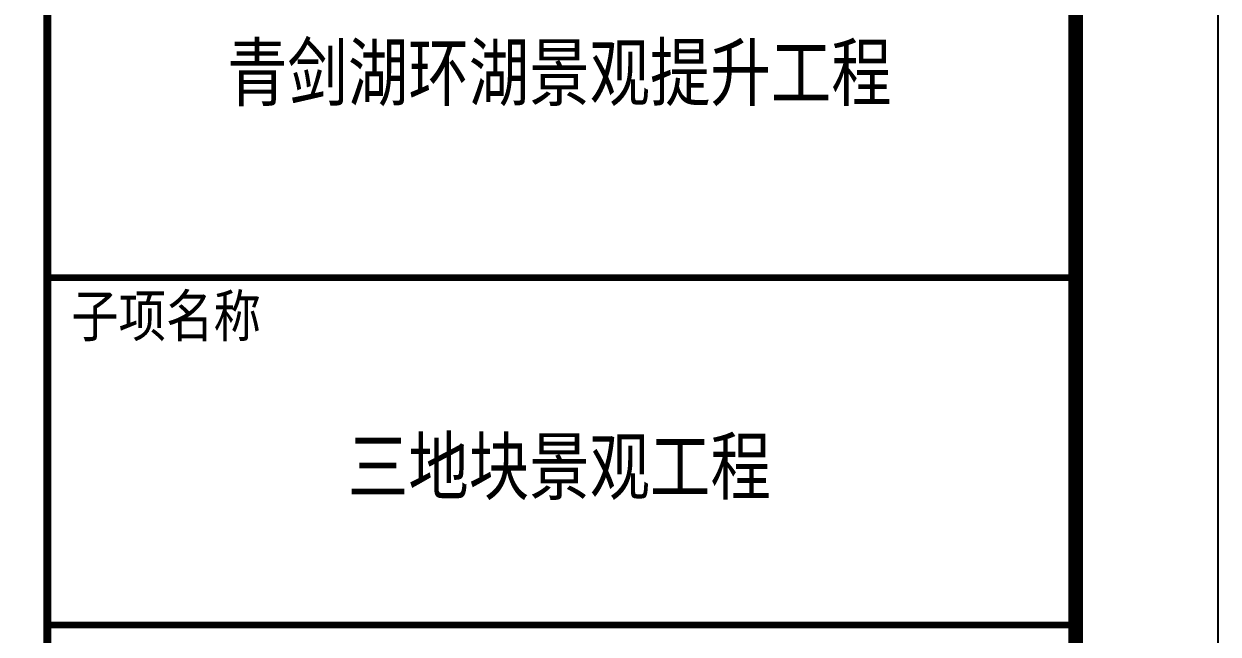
# Model space of a CAD drawing. Extents: x 216 to 1057, y -885 to -291.
# Drawn here: x 981 to 1056.5, y -810.1 to -771.5 of the extents above; entities that cross this region are included whole.
import ezdxf
from ezdxf.enums import TextEntityAlignment as Align

# ---------------------------------------------------------------- set-up
doc = ezdxf.new("R2010")
doc.units = 0
doc.header["$LTSCALE"] = 1000
doc.header["$MEASUREMENT"] = 0
doc.layers.add('1', color=135, linetype='CONTINUOUS')
doc.layers.add('2', color=235, linetype='CONTINUOUS')
doc.styles.add('HZ-1', font='isocp.shx', dxfattribs={"bigfont": 'hztxt.shx'})
doc.styles.add('黑体', font='simhei.ttf', dxfattribs={"width": 0.8})

msp = doc.modelspace()

# ---------------------------------------------------------------- linework, layer by layer
at = {"layer": '1', "color": 135, "const_width": 0.421}
for points in [[(1047.501, -787.558), (982.501, -787.558)], [(1047.501, -809.52), (982.501, -809.52)]]:
    msp.add_lwpolyline(points, dxfattribs=at)
at = {"layer": '2', "color": 235}
msp.add_lwpolyline([(216.501, -884.997), (1056.501, -884.997), (1056.501, -290.997), (216.501, -290.997)], close=True, dxfattribs=at)
at = {"layer": '2', "color": 235, "const_width": 0.925}
msp.add_lwpolyline([(238.501, -875.79), (1047.501, -875.79), (1047.501, -300.79), (238.501, -300.79)], close=True, dxfattribs=at)
at = {"layer": '2', "const_width": 0.5}
msp.add_lwpolyline([(982.501, -300.79), (982.501, -875.79)], dxfattribs=at)

# ---------------------------------------------------------------- texts
at = {"layer": '1', "color": 135, "style": '黑体', "width": 0.8}
for s, p in [('青剑湖环湖景观提升工程', (1014.861, -774.506, -5979.141)), ('三地块景观工程', (1014.861, -799.43, -5979.141))]:
    msp.add_text(s, height=3.5, dxfattribs=at).set_placement(p, align=Align.MIDDLE)
at = {"layer": '1', "color": 135, "style": 'HZ-1'}
msp.add_text('子项名称', height=3, dxfattribs=at).set_placement((984.003, -791.589, -0.373))

doc.saveas('drawing.dxf')
